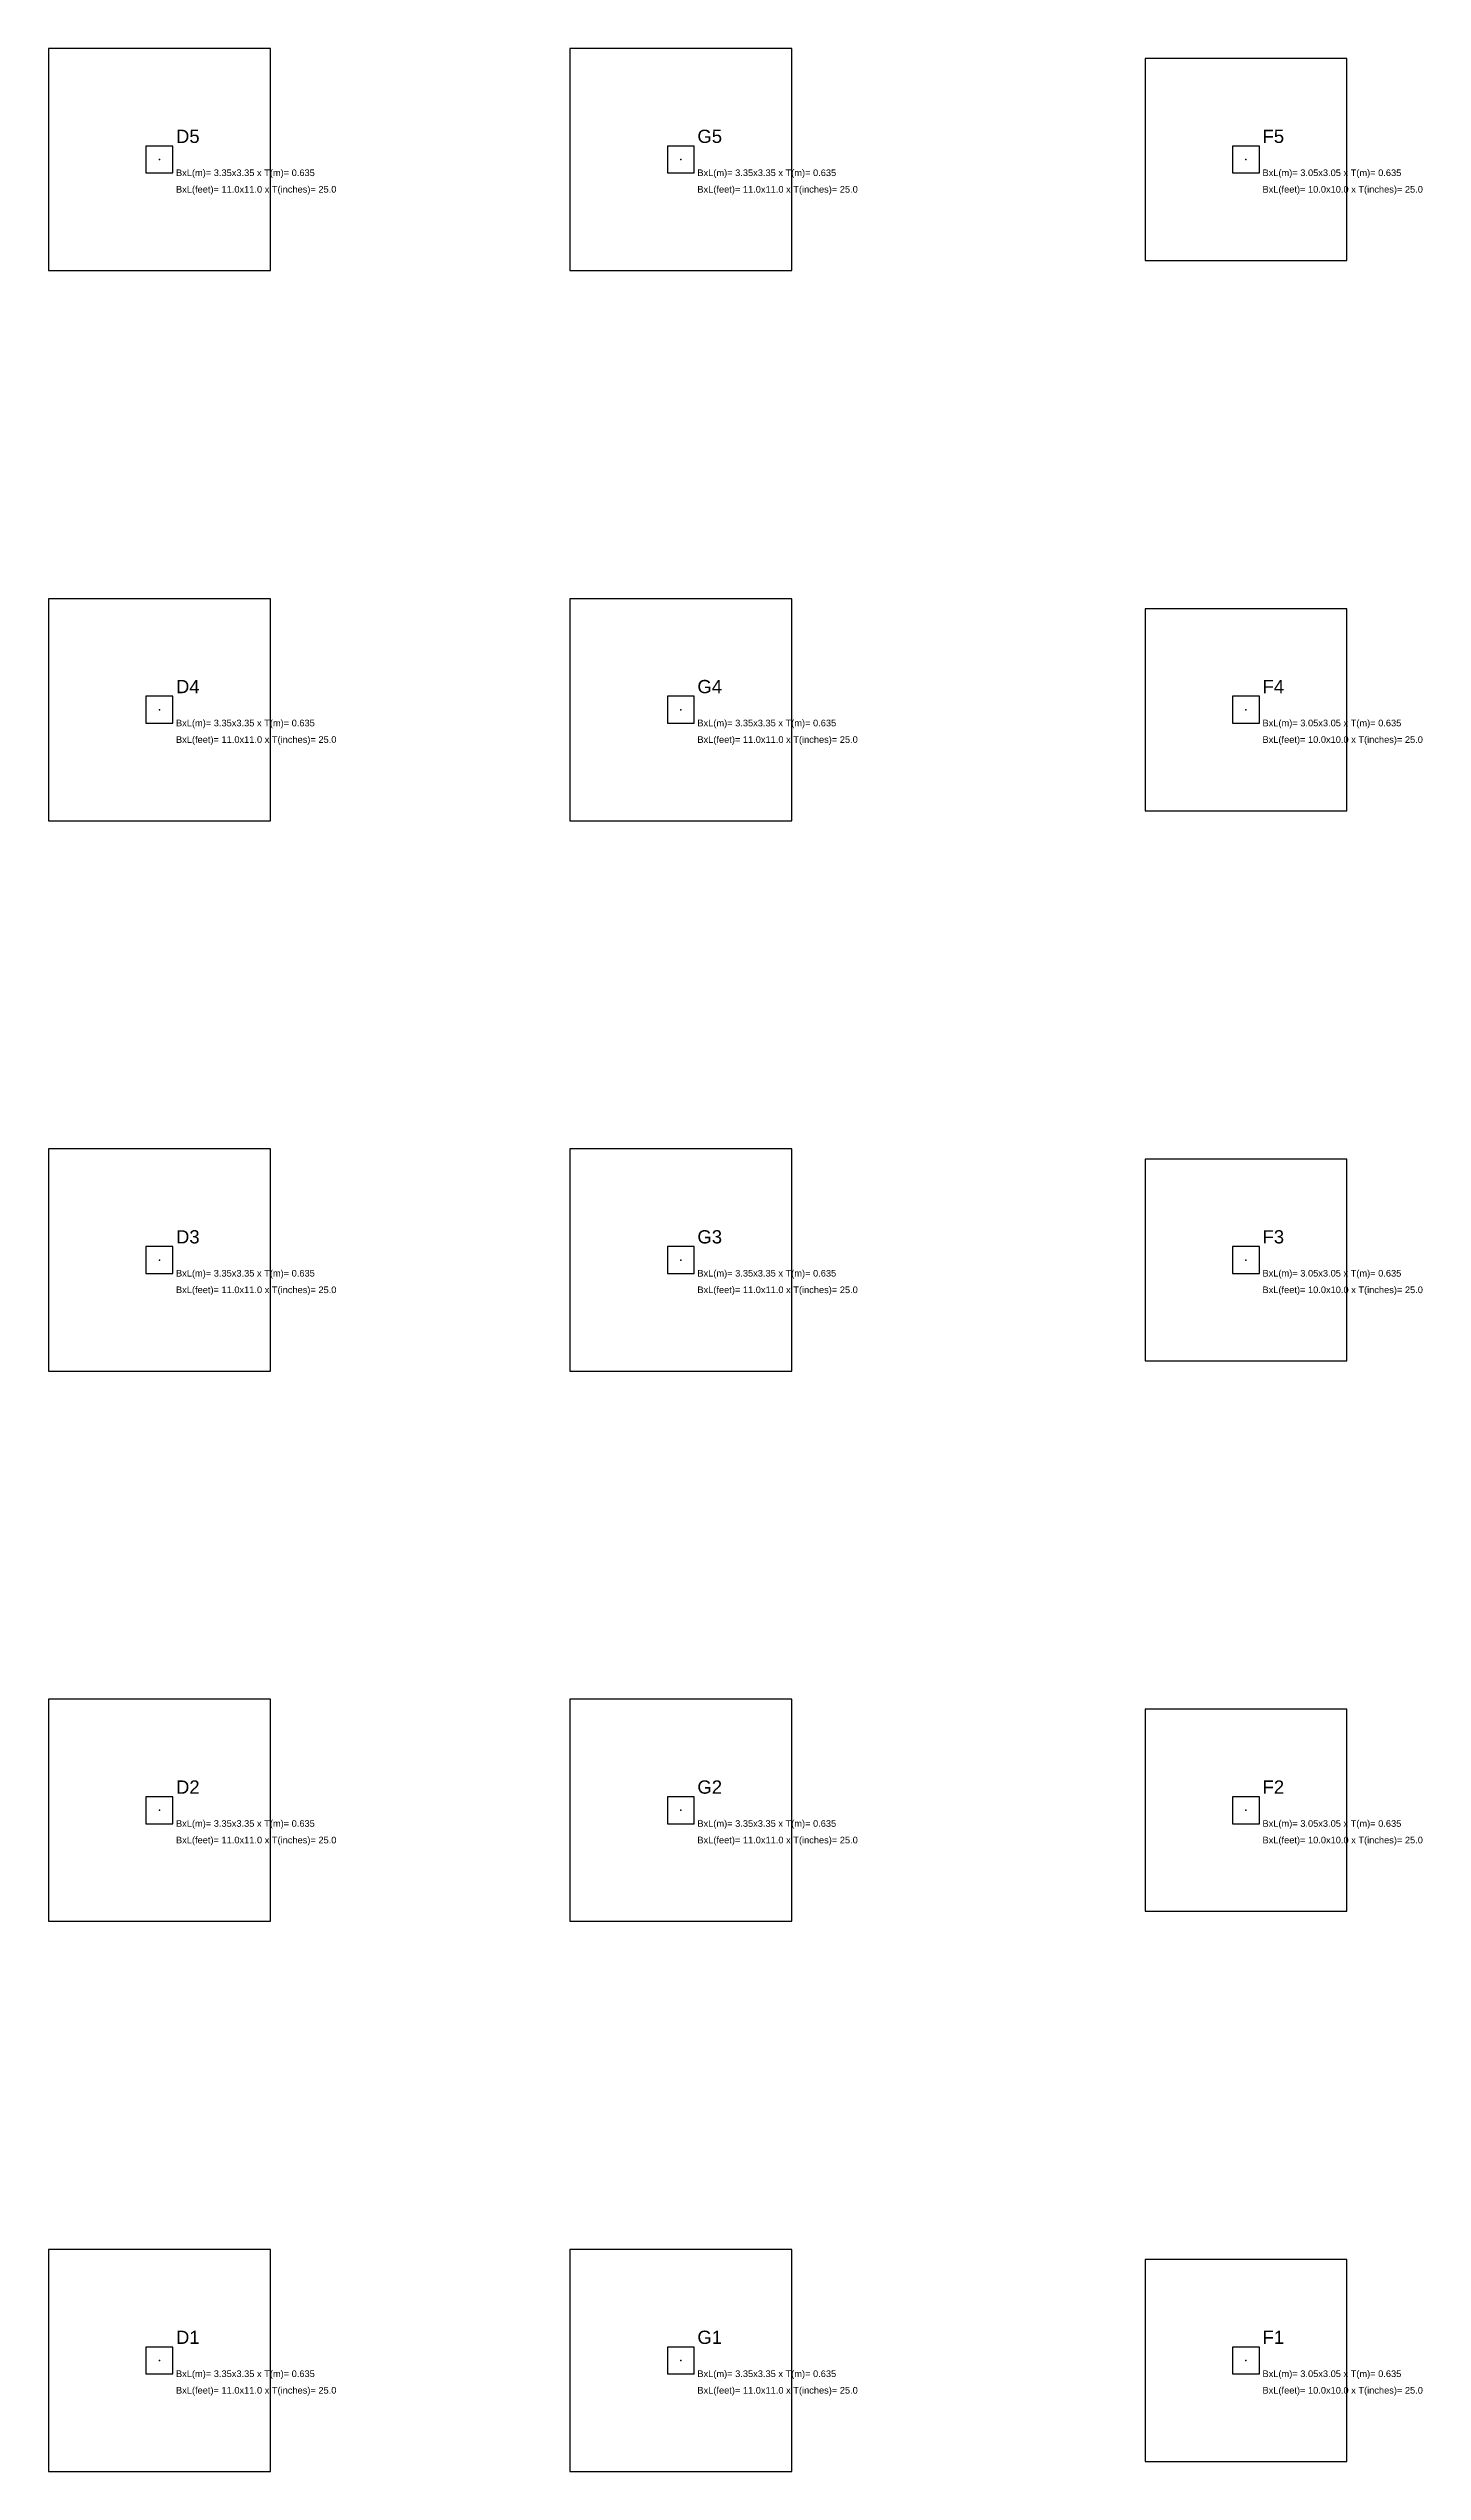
# Model space of a CAD drawing. Extents: x 4.7 to 51.4, y 7.2 to 43.7.
# Drawn here: x 30.68 to 51.44, y 7.16 to 43.74 of the extents above; entities that cross this region are included whole.
import ezdxf

# ---------------------------------------------------------------- set-up
doc = ezdxf.new("R2010")
doc.units = 0
for name, color, linetype in [('columns', 1, 'CONTINUOUS'), ('footings', 1, 'CONTINUOUS'), ('footings_text', 1, 'CONTINUOUS')]:
    doc.layers.add(name, color=color, linetype=linetype)
doc.styles.get("Standard").update_dxf_attribs({"font": 'arial.ttf'})

msp = doc.modelspace()

# ---------------------------------------------------------------- linework, layer by layer
at = {"layer": 'columns', "color": 1}
for points in [[(32.1564, 41.8598), (32.5628, 41.8598), (32.5628, 42.2662), (32.1564, 42.2662)], [(40.0304, 41.8598), (40.4368, 41.8598), (40.4368, 42.2662), (40.0304, 42.2662)], [(48.5648, 41.8598), (48.9712, 41.8598), (48.9712, 42.2662), (48.5648, 42.2662)], [(32.1564, 33.5538), (32.5628, 33.5538), (32.5628, 33.9602), (32.1564, 33.9602)], [(40.0304, 33.5538), (40.4368, 33.5538), (40.4368, 33.9602), (40.0304, 33.9602)], [(48.5648, 33.5538), (48.9712, 33.5538), (48.9712, 33.9602), (48.5648, 33.9602)], [(32.1564, 25.2478), (32.5628, 25.2478), (32.5628, 25.6542), (32.1564, 25.6542)], [(40.0304, 25.2478), (40.4368, 25.2478), (40.4368, 25.6542), (40.0304, 25.6542)], [(48.5648, 25.2478), (48.9712, 25.2478), (48.9712, 25.6542), (48.5648, 25.6542)], [(32.1564, 16.9418), (32.5628, 16.9418), (32.5628, 17.3482), (32.1564, 17.3482)], [(40.0304, 16.9418), (40.4368, 16.9418), (40.4368, 17.3482), (40.0304, 17.3482)], [(48.5648, 16.9418), (48.9712, 16.9418), (48.9712, 17.3482), (48.5648, 17.3482)], [(32.1564, 8.6358), (32.5628, 8.6358), (32.5628, 9.0422), (32.1564, 9.0422)], [(40.0304, 8.6358), (40.4368, 8.6358), (40.4368, 9.0422), (40.0304, 9.0422)], [(48.5648, 8.6358), (48.9712, 8.6358), (48.9712, 9.0422), (48.5648, 9.0422)]]:
    msp.add_3dface(points, dxfattribs=at)
at = {"layer": 'footings', "color": 7}
for p in [(32.3596, 42.063), (40.2336, 42.063), (48.768, 42.063), (32.3596, 33.757), (40.2336, 33.757), (48.768, 33.757), (32.3596, 25.451), (40.2336, 25.451), (48.768, 25.451), (32.3596, 17.145), (40.2336, 17.145), (48.768, 17.145), (32.3596, 8.839), (40.2336, 8.839), (48.768, 8.839)]:
    msp.add_point(p, dxfattribs=at)
for points in [[(30.6832, 40.3866), (34.036, 40.3866), (34.036, 43.7394), (30.6832, 43.7394)], [(38.5572, 40.3866), (41.91, 40.3866), (41.91, 43.7394), (38.5572, 43.7394)], [(47.244, 40.539), (50.292, 40.539), (50.292, 43.587), (47.244, 43.587)], [(30.6832, 32.0806), (34.036, 32.0806), (34.036, 35.4334), (30.6832, 35.4334)], [(38.5572, 32.0806), (41.91, 32.0806), (41.91, 35.4334), (38.5572, 35.4334)], [(47.244, 32.233), (50.292, 32.233), (50.292, 35.281), (47.244, 35.281)], [(30.6832, 23.7746), (34.036, 23.7746), (34.036, 27.1274), (30.6832, 27.1274)], [(38.5572, 23.7746), (41.91, 23.7746), (41.91, 27.1274), (38.5572, 27.1274)], [(47.244, 23.927), (50.292, 23.927), (50.292, 26.975), (47.244, 26.975)], [(30.6832, 15.4686), (34.036, 15.4686), (34.036, 18.8214), (30.6832, 18.8214)], [(38.5572, 15.4686), (41.91, 15.4686), (41.91, 18.8214), (38.5572, 18.8214)], [(47.244, 15.621), (50.292, 15.621), (50.292, 18.669), (47.244, 18.669)], [(30.6832, 7.1626), (34.036, 7.1626), (34.036, 10.5154), (30.6832, 10.5154)], [(38.5572, 7.1626), (41.91, 7.1626), (41.91, 10.5154), (38.5572, 10.5154)], [(47.244, 7.315), (50.292, 7.315), (50.292, 10.363), (47.244, 10.363)]]:
    msp.add_3dface(points, dxfattribs=at)

# ---------------------------------------------------------------- texts
at = {"layer": 'footings_text', "color": 5}
for s, height, p in [('D5', 0.2, (32.6096, 42.313)), ('G5', 0.2, (40.4836, 42.313)), ('F5', 0.2, (49.018, 42.313)), ('BxL(m)= 3.35x3.35 x T(m)= 0.635', 0.1, (32.6096, 41.813)), ('BxL(m)= 3.35x3.35 x T(m)= 0.635', 0.1, (40.4836, 41.813)), ('BxL(m)= 3.05x3.05 x T(m)= 0.635', 0.1, (49.018, 41.813)), ('BxL(feet)= 11.0x11.0 x T(inches)= 25.0', 0.1, (32.6096, 41.563)), ('BxL(feet)= 11.0x11.0 x T(inches)= 25.0', 0.1, (40.4836, 41.563)), ('BxL(feet)= 10.0x10.0 x T(inches)= 25.0', 0.1, (49.018, 41.563)), ('D4', 0.2, (32.6096, 34.007)), ('G4', 0.2, (40.4836, 34.007)), ('F4', 0.2, (49.018, 34.007)), ('BxL(m)= 3.35x3.35 x T(m)= 0.635', 0.1, (32.6096, 33.507)), ('BxL(feet)= 11.0x11.0 x T(inches)= 25.0', 0.1, (32.6096, 33.257)), ('BxL(m)= 3.35x3.35 x T(m)= 0.635', 0.1, (40.4836, 33.507)), ('BxL(feet)= 11.0x11.0 x T(inches)= 25.0', 0.1, (40.4836, 33.257)), ('BxL(m)= 3.05x3.05 x T(m)= 0.635', 0.1, (49.018, 33.507)), ('BxL(feet)= 10.0x10.0 x T(inches)= 25.0', 0.1, (49.018, 33.257)), ('D3', 0.2, (32.6096, 25.701)), ('G3', 0.2, (40.4836, 25.701)), ('F3', 0.2, (49.018, 25.701)), ('BxL(m)= 3.35x3.35 x T(m)= 0.635', 0.1, (32.6096, 25.201)), ('BxL(m)= 3.35x3.35 x T(m)= 0.635', 0.1, (40.4836, 25.201)), ('BxL(m)= 3.05x3.05 x T(m)= 0.635', 0.1, (49.018, 25.201)), ('BxL(feet)= 11.0x11.0 x T(inches)= 25.0', 0.1, (32.6096, 24.951)), ('BxL(feet)= 11.0x11.0 x T(inches)= 25.0', 0.1, (40.4836, 24.951)), ('BxL(feet)= 10.0x10.0 x T(inches)= 25.0', 0.1, (49.018, 24.951)), ('D2', 0.2, (32.6096, 17.395)), ('G2', 0.2, (40.4836, 17.395)), ('F2', 0.2, (49.018, 17.395)), ('BxL(m)= 3.35x3.35 x T(m)= 0.635', 0.1, (32.6096, 16.895)), ('BxL(m)= 3.35x3.35 x T(m)= 0.635', 0.1, (40.4836, 16.895)), ('BxL(m)= 3.05x3.05 x T(m)= 0.635', 0.1, (49.018, 16.895)), ('BxL(feet)= 11.0x11.0 x T(inches)= 25.0', 0.1, (32.6096, 16.645)), ('BxL(feet)= 11.0x11.0 x T(inches)= 25.0', 0.1, (40.4836, 16.645)), ('BxL(feet)= 10.0x10.0 x T(inches)= 25.0', 0.1, (49.018, 16.645)), ('D1', 0.2, (32.6096, 9.089)), ('G1', 0.2, (40.4836, 9.089)), ('F1', 0.2, (49.018, 9.089)), ('BxL(m)= 3.35x3.35 x T(m)= 0.635', 0.1, (32.6096, 8.589)), ('BxL(feet)= 11.0x11.0 x T(inches)= 25.0', 0.1, (32.6096, 8.339)), ('BxL(m)= 3.35x3.35 x T(m)= 0.635', 0.1, (40.4836, 8.589)), ('BxL(feet)= 11.0x11.0 x T(inches)= 25.0', 0.1, (40.4836, 8.339)), ('BxL(m)= 3.05x3.05 x T(m)= 0.635', 0.1, (49.018, 8.589)), ('BxL(feet)= 10.0x10.0 x T(inches)= 25.0', 0.1, (49.018, 8.339))]:
    msp.add_text(s, height=height, dxfattribs=at).set_placement(p)

doc.saveas('drawing.dxf')
